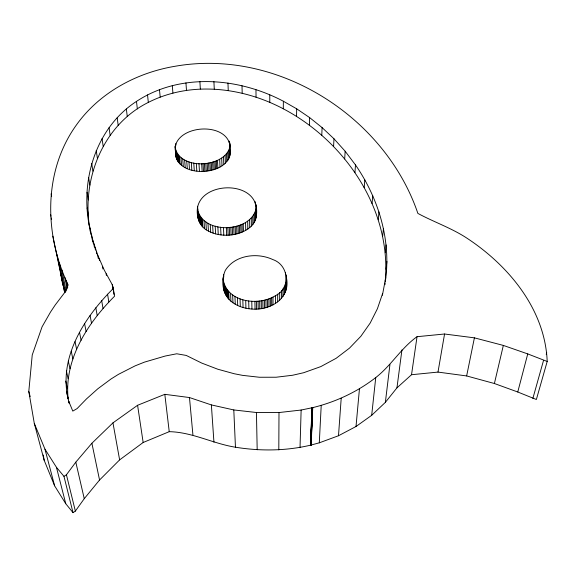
<?xml version="1.0" encoding="UTF-8"?>
<svg xmlns="http://www.w3.org/2000/svg" width="576" height="576" viewBox="0 0 576 576"><rect width="100%" height="100%" fill="white"/><g stroke="black" fill="none" stroke-linecap="round" stroke-linejoin="round"><path stroke-width="0.86" d="M275.443 303.494L275.45 295.668C291.175 288.274 288.85 264.917 272.772 259.546C257.227 252.252 234.95 254.938 225.331 270.353C221.191 279.518 222.012 291.91 229.046 299.462C235.03 305.554 243.569 308.484 251.95 309.053C269.971 310.594 290.52 298.829 286.546 278.201M277.661 301.954L277.69 294.127M278.806 449.863L278.993 412.553L301.133 410.033L312.732 407.628C335.52 402.048 357.178 391.982 375.739 377.575C391.234 365.566 401.026 348.134 417.038 336.694L444.557 334.008L474.401 337.846L503.345 345.42L527.746 353.916L547.2 361.454L536.371 399.506L517.759 391.997L494.395 383.515L466.646 375.941L437.99 372.089L411.523 374.724L396.95 387.857L385.366 402.35L371.686 415.31L356.011 426.506L338.494 435.744L319.298 442.829L310.435 445.205C285.89 450.986 260.302 451.246 235.462 447.221C212.875 443.606 192.42 432.151 169.236 431.669L143.158 442.498L119.628 459.878L99.547 480.017L84.254 498.679L75.362 511.099L73.022 512.654L65.758 503.719L54.619 485.813L44.179 460.282L34.286 423.367L28.8 391.435L32.242 354.938L42.07 326.822L50.494 312.084L55.195 305.014L65.412 291.6L68.148 284.926C44.244 234.806 43.056 171.468 76.262 125.179C99.194 92.844 136.404 72.727 175.061 66.269L175.651 66.168C277.79 48.47 384.854 116.222 417.881 213.415C433.541 221.854 450.547 227.707 465.638 237.326C508.054 264.809 545.09 308.988 547.2 361.454M279.655 300.276L279.698 292.45M281.412 298.483L281.47 290.657M385.207 281.246C391.709 209.772 345.197 141.314 283.306 108.799L283.363 101.232C238.522 77.551 180.23 72.569 136.483 101.398C95.184 128.218 79.531 182.153 89.921 228.823M282.924 296.582L282.989 288.756M284.177 294.595L284.249 286.769M285.163 292.529L285.242 284.702M285.509 274.392L285.53 272.65M285.876 290.405L285.962 282.578M286.15 274.867L286.452 286.027M286.308 288.23L286.387 275.983M296.539 116.402L296.683 108.814L283.363 101.232M300.031 447.401L301.133 410.033M309.398 125.215L309.622 117.598L296.683 108.814M321.782 135.238L322.092 127.591L309.622 117.598M310.435 445.205L311.976 407.808M310.507 445.19L312.12 407.772M312.185 407.758L310.637 445.154L312.25 407.743M310.766 445.118L312.314 407.722M310.831 445.104L312.458 407.693M310.961 445.075L312.595 407.664M311.026 445.061L312.66 407.65M311.162 445.032L312.732 407.628M333.59 146.477L333.979 138.794L322.092 127.591M319.298 442.829L321.214 405.403M223.625 284.472L223.668 288.914M344.686 158.94L345.154 151.236L333.979 138.794M89.194 224.525L92.678 239.832L97.718 255.11L104.256 270.079L112.234 284.638L113.321 288.446C84.838 316.757 58.327 357.019 68.155 398.909C63.929 359.366 87.718 323.05 114.538 296.23L113.22 288.094M354.946 172.663L355.486 164.93L345.154 151.236M384.962 284.674L385.085 282.96M385.366 281.16C391.342 240.314 378.612 198.569 355.486 164.93M338.494 435.744L341.208 398.225M364.198 187.654L364.81 179.892M372.067 203.508L372.744 195.718M197.417 208.181C201.413 182.016 252.698 180.317 256.306 207.454C252.101 233.446 201.24 235.145 197.417 208.181C196.301 217.253 199.728 227.146 208.447 231.091C214.906 234.497 222.379 235.656 229.615 235.116C236.822 234.49 244.094 232.207 249.739 227.549C256.298 222.718 257.501 214.056 256.27 206.496M198.036 214.985L198.058 217.872M356.011 426.506L359.446 388.886M378.245 219.73L378.979 211.91M382.68 236.182L383.458 228.355M90.209 230.544L90.504 232.258C80.33 182.592 101.498 125.611 148.32 102.413C190.663 80.849 242.316 87.113 283.306 108.799M385.301 252.749L386.122 244.901M382.406 295.265L385.74 277.668M386.064 269.251L386.899 261.403M371.686 415.31L375.739 377.575M175.982 152.849C175.529 179.51 232.258 176.479 230.047 150.401M385.366 402.35L389.938 364.514M175.133 146.873C179.273 124.38 226.966 121.975 230.083 146.102C225.67 168.379 178.546 170.784 175.133 146.873L176.004 157.054M396.95 387.857L401.933 349.913M411.523 374.724L417.038 336.694M437.99 372.089L444.557 334.008M466.646 375.941L474.401 337.846M494.395 383.515L503.345 345.42M517.759 391.997L527.746 353.916M532.865 398.419L543.542 360.367M546.228 354.384L546.718 352.649M382.594 293.522L377.41 308.729L370.174 323.064L360.864 336.283L349.502 348.12L336.125 358.315L320.803 366.602L303.638 372.73L292.622 375.25L276.127 377.23L259.394 377.251L242.618 375.372L234.274 373.752L217.786 369.223L201.722 363.074L186.242 355.435L176.746 353.779L165.211 356.04L144.454 362.131L135.144 365.846L118.462 374.342L111.024 378.994L97.79 388.807L86.551 398.851L77.098 408.578L72.799 411.106L68.724 401.249L69.106 402.955M73.022 512.654L63.965 476.352L66.427 474.768L75.802 462.168L91.894 443.254L112.961 422.863L137.592 405.281L164.815 394.33L189.475 397.548L211.37 404.921L233.798 409.939L256.442 412.51L278.993 412.553M223.106 278.87C226.037 302.155 258.502 306.605 275.45 295.668M34.286 423.367L44.964 449.172L56.448 467.302L63.965 476.352M28.8 391.435L30.175 396.626M44.964 449.172L54.619 485.813M56.448 467.302L65.758 503.719M52.841 236.174L64.706 292.572L57.017 254.894M66.427 474.768L75.362 511.099M75.802 462.168L84.254 498.679M66.427 391.212L69.106 403.085M65.722 381.089L67.435 388.8M66.406 370.987L68.098 378.713M90.677 233.078L91.03 234.72M68.306 360.994L69.97 368.726M91.894 443.254L99.547 480.017M71.244 351.202L72.864 358.942M59.278 262.418L65.34 292.212M75.046 341.676L76.63 349.43M61.884 269.935L66.146 290.974M50.58 214.438L50.933 216.18M51.286 217.93L51.638 219.672M62.798 285.034L60.343 272.045M66.485 281.167L67.716 287.309M66.11 280.318L67.522 287.338M64.843 277.438L67.133 288.835M51.12 193.766L51.638 196.373M79.56 332.51L81.086 340.272M256.169 212.342L256.435 215.222M84.622 323.755L86.098 331.524M90.094 315.49L91.519 323.258M112.961 422.863L119.628 459.878M95.825 307.764L97.2 315.54M43.258 455.011L44.179 460.282M91.656 235.973L92.527 241.142M101.693 300.65L103.01 308.426M95.011 247.5L95.443 250.085M93.794 243.67L94.378 247.118M92.678 239.832L93.254 243.274M87.185 207.979L88.481 215.698M99.216 258.883L99.504 260.611M97.718 255.11L98.294 258.559M87.041 192.262L88.322 199.958M96.322 251.309L96.746 253.901M88.596 177.422L89.842 185.098M107.568 294.192L108.835 301.968M102.485 266.371L102.902 268.963M106.114 273.766L106.394 275.494M112.234 284.638L112.781 288.094M91.699 163.505L92.909 171.158M112.781 286.538L113.998 294.322M96.228 150.552L97.387 158.177M137.592 405.281L143.158 442.498M102.053 138.6L103.162 146.196M109.073 127.678L110.117 135.252M117.194 117.814L118.181 125.366M126.353 109.044L127.274 116.575M164.815 394.33L169.236 431.669M136.483 101.398L137.34 108.914M147.542 94.91L148.32 102.413M159.487 89.633L160.186 97.121M189.475 397.548L192.917 434.894M175.795 143.575L175.932 145.267M176.566 152.741L177.206 160.394M176.126 151.934L176.774 159.588M175.766 150.3L176.472 158.746M175.234 146.038L175.378 147.737M175.522 150.25L176.162 157.903M175.19 148.558L175.838 156.204M178.776 155.765L179.402 163.426M172.296 85.601L172.915 93.082M178.106 155.059L178.74 162.72M177.552 154.303L178.186 161.957M176.998 153.547L177.638 161.201M180.986 157.774L181.598 165.442M179.438 156.47L180.065 164.131M182.722 158.969L183.326 166.637M184.637 160.042L185.234 167.71M186.718 160.985L187.301 168.653M188.942 161.791L189.511 169.466M185.947 82.879L186.48 90.353M191.297 162.461L191.851 170.143M198.274 213.026L198.806 220.788M211.37 404.921L213.941 442.224M197.59 206.28L197.827 209.722M197.921 212.062L198.454 219.816M197.503 207.23L198.259 218.844M193.759 162.986L194.299 170.669M200.21 216.706L200.736 224.474M196.322 163.354L196.841 171.036M199.598 215.842L200.124 223.603M199.109 214.913L199.642 222.674M198.619 213.991L199.152 221.753M202.298 219.204L202.81 226.973M201.564 218.39L202.075 226.159M200.83 217.577L201.348 225.346M203.99 220.709L204.487 228.478M198.965 163.57L199.462 171.252M205.891 222.077L206.374 229.853M201.658 163.613L202.147 171.295M204.401 163.49L204.869 171.173M207.979 223.315L208.447 231.091M203.033 163.548L203.508 171.238M205.783 163.339L206.237 171.022M199.894 81.569L200.34 89.042M208.548 162.95L208.987 170.633M207.166 163.188L207.612 170.87M210.233 224.402L210.694 232.178M209.938 162.706L210.362 170.388M212.645 225.338L213.084 233.122M215.194 226.116L215.611 233.899M211.27 162.382L211.687 170.071M213.862 161.662L214.265 169.351M212.602 162.058L213.012 169.747M215.114 161.266L215.51 168.955M217.85 226.728L218.254 234.504M213.912 81.648L214.279 89.129M223.769 283.356L224.15 291.168M223.524 282.233L223.906 290.045M217.476 160.337L217.85 168.019M223.178 277.769L223.56 285.574M220.615 227.16L220.997 234.943M216.295 160.805L216.684 168.487M219.658 159.286L220.025 166.968M225.691 287.741L226.058 295.553M225.137 286.668L225.511 294.48M224.582 285.602L224.957 293.414M223.661 274.5L223.79 277.106M224.179 284.479L224.554 292.291M221.666 158.119L222.012 165.802M227.066 289.764L227.426 297.576M226.375 288.749L226.742 296.561M223.452 227.412L223.812 235.188M223.481 156.852L223.812 164.534M226.354 227.47L226.692 235.253M228.701 291.65L229.046 299.462M233.798 409.939L235.462 447.221M227.887 290.707L228.24 298.519M225.094 155.498L225.418 163.174M227.822 227.405L228.154 235.188M230.573 293.4L230.904 301.212M232.661 294.998L232.978 302.81M226.498 154.066L226.814 161.734M229.291 227.333L229.615 235.116M232.25 226.994L232.553 234.785M234.95 296.438L235.253 304.25M228.643 150.998L228.946 158.666M230.774 227.167L231.084 234.95M227.686 152.561L227.995 160.229M233.726 226.728L234.022 234.511M227.966 83.052L228.247 90.54M229.903 143.59L230.371 153.756M229.759 142.747L229.918 147.002M229.853 147.758L230.148 155.419M229.471 141.912L229.666 147.017M229.183 141.084L229.248 142.783M229.37 149.4L229.666 157.061M235.21 226.454L235.49 234.238M237.42 297.706L237.701 305.525M240.048 298.8L240.314 306.619M236.628 226.087L236.902 233.87M239.393 225.266L239.638 233.05M238.054 225.72L238.313 233.503M240.725 224.813L240.97 232.596M242.82 299.707L243.065 307.526M241.978 224.287L242.208 232.07M245.714 300.427L245.93 308.239M243.23 223.754L243.454 231.538M248.702 300.938L248.904 308.758M241.999 85.745L242.194 93.247M245.542 222.552L245.75 230.335M247.658 221.22L247.846 229.003M251.777 301.234L251.95 309.053M249.566 219.773L249.739 227.549M251.251 218.218L251.417 226.001M254.909 301.313L255.053 309.139M252.72 216.576L252.871 224.352M256.442 412.51L257.184 449.791M255.521 202.658L255.55 204.379M255.65 211.234L255.78 219.01M255.182 201.701L255.218 203.429M254.923 213.07L255.06 220.846M256.493 301.241L256.63 309.06M253.944 214.855L254.088 222.631M258.077 301.169L258.199 308.988M256.226 205.531L256.349 213.3M256.039 204.574L256.241 217.13M259.668 300.974L259.776 308.801M255.946 89.683L256.061 97.207M261.259 300.787L261.36 308.606M262.843 300.47L262.937 308.297M264.434 300.161L264.506 307.987M265.954 299.736L266.018 307.562M268.906 298.8L268.949 306.619M267.473 299.318L267.53 307.145M269.762 94.853L269.791 102.391M270.331 298.274L270.367 306.101M271.663 297.662L271.685 305.489M272.995 297.058L273.01 304.877"/></g></svg>
